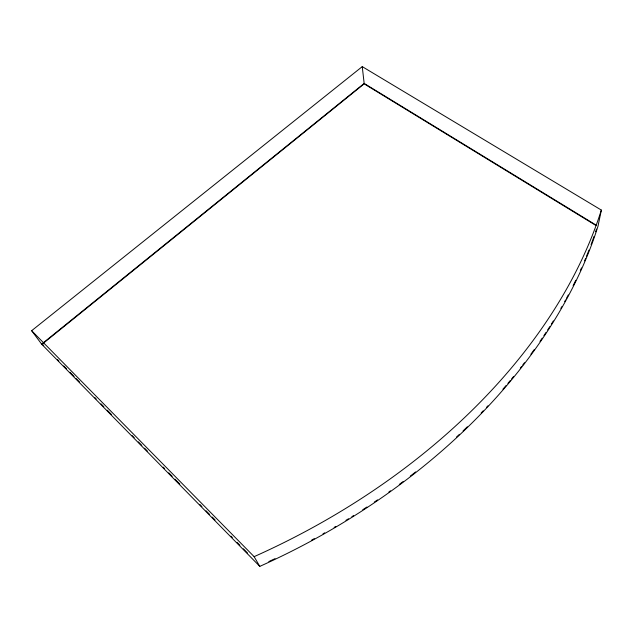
<?xml version="1.0" encoding="UTF-8"?>
<svg xmlns="http://www.w3.org/2000/svg" width="633" height="633" viewBox="0 0 633 633"><rect width="100%" height="100%" fill="white"/><g stroke="black" fill="none" stroke-linecap="round" stroke-linejoin="round"><path stroke-width="0.95" d="M601.35 210.085L597.987 226.258A543.984 378.55 -21.8 0 1 259.791 566.377L41.62 344.13L31.65 330.695L362.25 66.623L601.35 210.085A556.178 381.731 -21.6 0 1 254.118 556.652L259.791 566.377M41.62 344.13L364.157 83.421L362.25 66.623M43.06 343.466L364.165 83.841L595.724 225.348M364.157 83.421L596.302 225.229M31.65 330.695L254.118 556.652M42.292 344.091L43.677 345.499M57.492 359.568L58.877 360.968M63.711 365.898L66.473 368.707M69.931 372.228L74.077 376.445M76.15 378.558L79.608 382.071M94.808 397.548L96.192 398.956M101.027 403.878L103.788 406.695M107.246 410.208L111.392 414.433M132.123 435.536L134.196 437.648M138.342 441.866L141.792 445.379M144.561 448.196L147.323 451.012M163.211 467.186L164.596 468.594M168.742 472.819L172.2 476.332M174.961 479.149L179.796 484.071M199.838 504.469L201.911 506.582M206.057 510.799L209.507 514.32M212.277 517.129L215.038 519.946M230.926 536.127L232.311 537.528M237.146 542.457L239.915 545.266M243.365 548.787L247.511 553.005M596.492 229.083A543.146 378.004 -21.8 0 1 595.59 231.805M594.039 236.354A543.146 378.004 -21.8 0 1 591.08 244.575M588.975 250.082A543.146 378.004 -21.8 0 1 586.395 256.515M585.675 258.264A543.146 378.004 -21.8 0 1 584.568 260.899M581.505 267.925A543.146 378.004 -21.8 0 1 580.319 270.568M575.753 280.284A543.146 378.004 -21.8 0 1 573.126 285.586M568.307 294.907A543.146 378.004 -21.8 0 1 566.503 298.262M565.586 299.947A543.146 378.004 -21.8 0 1 564.66 301.625M561.819 306.673A543.146 378.004 -21.8 0 1 560.854 308.358M553.361 320.907A543.146 378.004 -21.8 0 1 551.319 324.183M549.76 326.644A543.146 378.004 -21.8 0 1 547.656 329.928M546.05 332.38A543.146 378.004 -21.8 0 1 543.874 335.656M542.228 338.117A543.146 378.004 -21.8 0 1 539.989 341.393M534.244 349.566A543.146 378.004 -21.8 0 1 530.873 354.219M524.488 362.733A543.146 378.004 -21.8 0 1 522.708 365.051M521.505 366.594A543.146 378.004 -21.8 0 1 520.294 368.145M513.513 376.611A543.146 378.004 -21.8 0 1 511.614 378.914M510.348 380.449A543.146 378.004 -21.8 0 1 507.903 383.369M506.044 385.552A543.146 378.004 -21.8 0 1 502.919 389.192M487.94 405.816A543.146 378.004 -21.8 0 1 486.595 407.248M483.193 410.833A543.146 378.004 -21.8 0 1 481.175 412.922M467.352 426.777A543.146 378.004 -21.8 0 1 463.071 430.891M459.455 434.309A543.146 378.004 -21.8 0 1 456.535 437.031M415.644 471.925A543.146 378.004 -21.8 0 1 410.263 476.119M403.237 481.468A543.146 378.004 -21.8 0 1 399.281 484.411M390.482 490.828A543.146 378.004 -21.8 0 1 388.868 491.983M377.529 499.888A543.146 378.004 -21.8 0 1 374.285 502.096M366.911 507.017A543.146 378.004 -21.8 0 1 362.764 509.723M353.562 515.602A543.146 378.004 -21.8 0 1 351.877 516.663M348.482 518.767A543.146 378.004 -21.8 0 1 345.935 520.334M335.806 526.411A543.146 378.004 -21.8 0 1 334.113 527.408M324.713 532.836A543.146 378.004 -21.8 0 1 322.988 533.809M314.316 538.62A543.146 378.004 -21.8 0 1 311.697 540.044M275.046 558.646A543.146 378.004 -21.8 0 1 268.851 561.558"/></g></svg>
